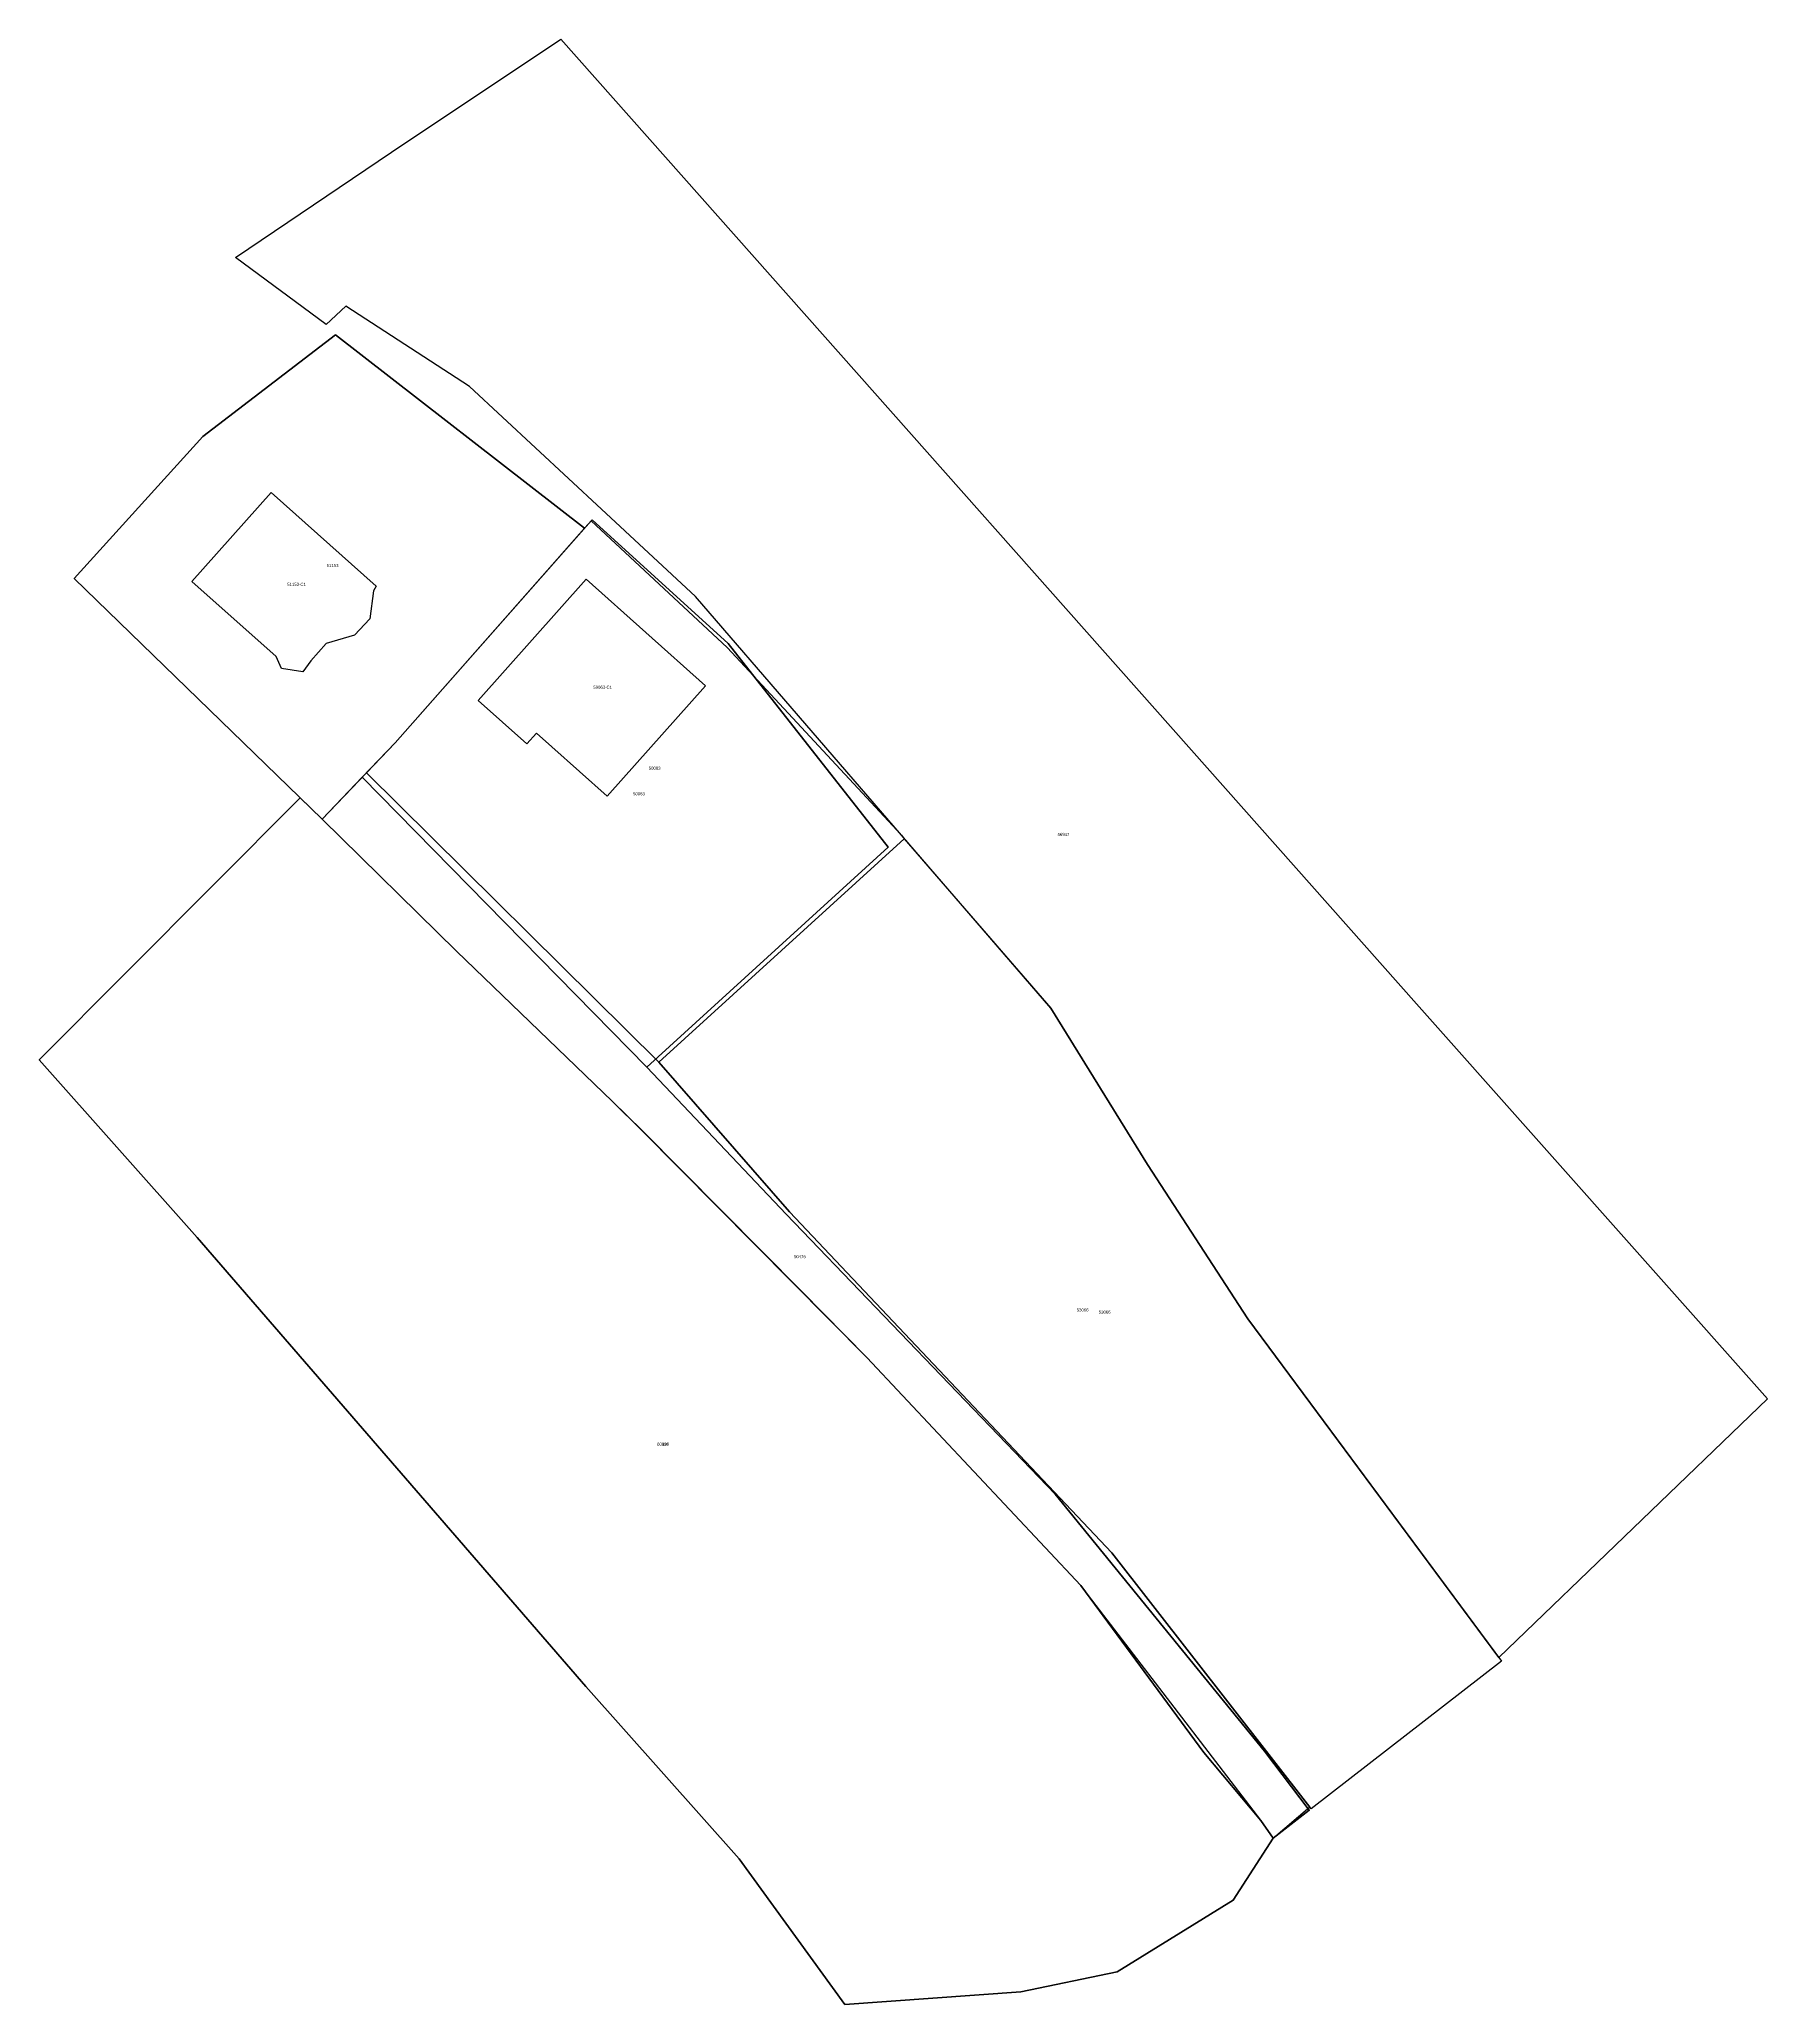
# Model space of a CAD drawing. Header units: inches. Extents: x 383206 to 383320, y 683663 to 683793.
import ezdxf

# ---------------------------------------------------------------- set-up
doc = ezdxf.new("R2010")
doc.units = ezdxf.units.IN
doc.header["$MEASUREMENT"] = 0
for name, color, linetype, true_color in [('CADASTRAL_PARCELS', 7, 'Continuous', 0xf157a9), ('CONSTRUCTII_ACTIVE', 7, 'Continuous', 0x725a39), ('IMOBILE_ACTIVE', 7, 'Continuous', 0x125a95), ('LABEL', 7, 'Continuous', 0xf7649c)]:
    doc.layers.add(name, color=color, linetype=linetype, true_color=true_color)
doc.styles.get("Standard").update_dxf_attribs({"font": 'arial.ttf'})

msp = doc.modelspace()

# ---------------------------------------------------------------- linework, layer by layer
at = {"color": 1, "lineweight": 70}
for points, elevation in [([(383242.72, 683760.93), (383242.23, 683760.39), (383229.78, 683746.27), (383227.62, 683744.01), (383246.32, 683724.97), (383246.32, 683724.97), (383262.18, 683739.42), (383251.67, 683752.81), (383242.72, 683760.93)], 160.18), ([(383287.47, 683674.29), (383289.84, 683676.13), (383286.89, 683680.02), (383273.14, 683696.91), (383255.47, 683715.3), (383246.32, 683724.97), (383227.62, 683744.01), (383224.98, 683741.26), (383233.81, 683732.59), (383244.07, 683722.71), (383245.98, 683720.79), (383260.78, 683705.88), (383274.83, 683690.9), (383282.9, 683679.93), (383286.65, 683675.46), (383287.47, 683674.29)], 159.48)]:
    msp.add_lwpolyline(points, dxfattribs=dict(at, elevation=elevation))
at = {"layer": 'CADASTRAL_PARCELS', "color": 0, "lineweight": 80}
msp.add_lwpolyline([(383225.87, 683773.09), (383242.23, 683760.39), (383229.78, 683746.27), (383224.98, 683741.26), (383208.7, 683757.08), (383217.14, 683766.4)], close=True, dxfattribs=at)
at = {"layer": 'CADASTRAL_PARCELS', "color": 164, "lineweight": 53}
msp.add_lwpolyline([(383259.32, 683663.36), (383252.39, 683672.93), (383242.32, 683684.26), (383216.78, 683713.78), (383206.4, 683725.44), (383223.54, 683742.66), (383224.98, 683741.26), (383233.81, 683732.59), (383244.07, 683722.71), (383245.98, 683720.79), (383260.78, 683705.88), (383274.83, 683690.9), (383282.9, 683679.93), (383286.65, 683675.46), (383287.47, 683674.29), (383284.83, 683670.23), (383277.22, 683665.51), (383270.88, 683664.21)], close=True, dxfattribs=at)
at = {"layer": 'CONSTRUCTII_ACTIVE'}
for points in [[(383221.63, 683762.72), (383228.54, 683756.57), (383228.37, 683756.27), (383228.11, 683754.42), (383227.11, 683753.34), (383225.25, 683752.8), (383224.24, 683751.67), (383223.72, 683750.93), (383222.32, 683751.16), (383221.96, 683751.94), (383216.42, 683756.87)], [(383235.24, 683749.06), (383242.34, 683757.03), (383250.17, 683750.03), (383243.72, 683742.78), (383240.07, 683746.02), (383239.06, 683746.92), (383238.43, 683746.21)]]:
    msp.add_lwpolyline(points, close=True, dxfattribs=at)
at = {"layer": 'IMOBILE_ACTIVE', "lineweight": 30}
for points in [[(383319.95, 683703.16), (383302.29, 683686.17), (383285.81, 683708.43), (383279.21, 683718.57), (383272.85, 683728.85), (383263.05, 683740.2), (383249.51, 683755.9), (383243.33, 683761.63), (383234.66, 683769.69), (383226.54, 683774.96), (383225.26, 683773.77), (383219.29, 683778.17), (383229.54, 683785.08), (383240.66, 683792.51), (383296.89, 683729.13)], [(383225.87, 683773.09), (383242.23, 683760.39), (383229.78, 683746.27), (383224.98, 683741.26), (383208.7, 683757.08), (383217.14, 683766.4)], [(383242.66, 683760.86), (383251.59, 683752.53), (383263.05, 683740.2), (383263.23, 683739.96), (383247.1, 683725.3), (383227.9, 683744.3), (383229.78, 683746.27)], [(383227.9, 683744.3), (383247.1, 683725.3), (383255.69, 683715.46), (383276.87, 683693.05), (383289.87, 683676.33), (383287.48, 683674.3), (383286.66, 683675.47), (383274.83, 683690.9), (383260.78, 683705.88), (383256.47, 683710.24), (383246, 683720.8), (383244.07, 683722.71), (383233.81, 683732.59), (383224.98, 683741.26)], [(383259.32, 683663.36), (383252.39, 683672.93), (383242.32, 683684.26), (383216.78, 683713.78), (383206.4, 683725.44), (383223.54, 683742.66), (383224.98, 683741.26), (383233.81, 683732.59), (383244.07, 683722.71), (383245.98, 683720.79), (383260.78, 683705.88), (383274.83, 683690.9), (383282.9, 683679.93), (383286.65, 683675.46), (383287.47, 683674.29), (383284.83, 683670.23), (383277.22, 683665.51), (383270.88, 683664.21)], [(383263.23, 683739.96), (383272.85, 683728.85), (383279.21, 683718.57), (383285.81, 683708.43), (383302.47, 683685.92), (383289.96, 683676.22), (383289.87, 683676.33), (383276.87, 683693.05), (383255.69, 683715.46), (383247.1, 683725.3)]]:
    msp.add_lwpolyline(points, close=True, dxfattribs=at)

# ---------------------------------------------------------------- texts
at = {"layer": 'LABEL', "lineweight": 30}
for s, p in [('51153', (383225.28, 683757.83)), ('50063', (383245.41, 683742.83)), ('56947', (383273.3, 683740.16)), ('50476', (383255.98, 683712.41)), ('53066', (383274.56, 683708.91)), ('60698', (383246.99, 683700.09))]:
    msp.add_text(s, height=0.2, dxfattribs=at).set_placement(p)
at = {"layer": 'LABEL'}
for s, p in [('51153-C1', (383222.69, 683756.59)), ('50063-C1', (383242.8, 683749.83)), ('50063', (383246.44, 683744.51)), ('53066', (383276.01, 683708.77)), ('60115', (383246.99, 683700.09)), ('60698', (383246.99, 683700.09))]:
    msp.add_text(s, height=0.2, dxfattribs=at).set_placement(p)

doc.saveas('drawing.dxf')
